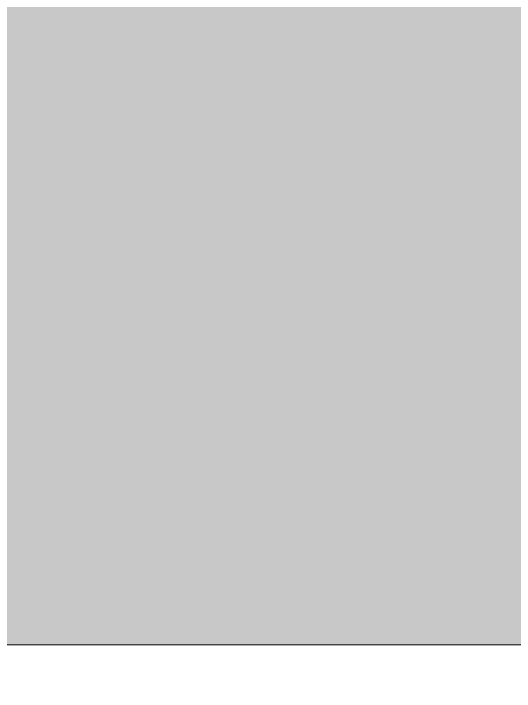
# Model space of a CAD drawing. Header units: inches. Extents: x -4110 to -1807, y 9775 to 11251.
# Drawn here: x -3851.86148 to -3851.85498, y 10204.40129 to 10204.41009 of the extents above; entities that cross this region are included whole.
import ezdxf

# ---------------------------------------------------------------- set-up
doc = ezdxf.new("R2010")
doc.units = ezdxf.units.IN
doc.header["$MEASUREMENT"] = 0
for name, color, linetype, lineweight in [('0-1', 7, 'Continuous', 5), ('0-3', 7, 'Continuous', 9), ('A-DETL-GENF-HDLN-2', 1, 'Continuous', 18), ('A-WALL-PATT-2', 253, 'Continuous', 9)]:
    doc.layers.add(name, color=color, linetype=linetype, lineweight=lineweight)

# ---------------------------------------------------------------- blocks, each defined once
blk = doc.blocks.new('Door-Sliding-Marvin-2_Panel_Patio_Door-Essential - MARVIN ESSENTIAL SLIDING - 6_-0_X6_-10_ - 3RD FLOOR-3344819-ENLARGED RCP - 3RD FLOOR PLAN - WEST')
at = {"layer": 'A-DETL-GENF-HDLN-2'}
blk.add_line((35.75, -4.1875), (35.75, -0.21875), dxfattribs=at)
blk = doc.blocks.new('CTR - 1st Phase - Shell_rvt-1-ENLARGED RCP - 3RD FLOOR PLAN - WEST')
at = {"layer": 'A-WALL-PATT-2'}
h = blk.add_hatch(dxfattribs=at)
h.set_pattern_fill('FP_1', color=256, style=0, pattern_type=2)
h.set_pattern_definition([(0, (0, 0), (20.48, 5.12), [0.845, -14.515, 0.845, -14.515, -81.92]), (0, (0, 0), (20.48, 5.12), [-30.72, 0.845, -29.875, 0.845, -14.515, -35.84]), (0, (0, 0), (20.48, 5.12), [-76.8, 0.845, -9.395, 0.845, -24.755]), (120, (7.68, 2.56), (-14.67405, 15.1762003), [0.845, -14.515, 0.845, -14.515, -81.92]), (120, (7.68, 2.56), (-14.67405, 15.1762003), [-30.72, 0.845, -29.875, 0.845, -14.515, -35.84]), (120, (7.68, 2.56), (-14.67405, 15.1762003), [-76.8, 0.845, -9.395, 0.845, -24.755]), (240, (10.24, 12.8), (-5.80595, -20.2962003), [0.845, -14.515, 0.845, -14.515, -81.92]), (240, (10.24, 12.8), (-5.80595, -20.2962003), [-30.72, 0.845, -29.875, 0.845, -14.515, -35.84]), (240, (10.24, 12.8), (-5.80595, -20.2962003), [-76.8, 0.845, -9.395, 0.845, -24.755])])
h.paths.add_polyline_path([(-3851.858093, 9988.4393961), (-3851.8487367, 9988.4393961), (-3851.8487367, 10015.2378336), (-3852.4737367, 10015.2378336), (-3852.4737367, 9988.4393961)], flags=0)
h.paths.add_polyline_path([(-3852.4737367, 10050.7378336), (-3851.8487367, 10050.7378336), (-3851.8487367, 10051.2409586), (-3852.4737367, 10051.2409586)], flags=0)
h.paths.add_polyline_path([(-3852.4737367, 10086.7409586), (-3851.8487367, 10086.7409586), (-3851.8487367, 10132.9018961), (-3852.4737367, 10132.9018961), (-3852.4737367, 10117.6997124)], flags=0)
h.paths.add_polyline_path([(-3852.4737367, 10204.4018961), (-3851.8487367, 10204.4018961), (-3851.8487367, 10205.2143961), (-3852.4737367, 10205.2143961)], flags=0)
h.paths.add_polyline_path([(-3852.4737367, 10209.9643961), (-3851.8487367, 10209.9643961), (-3851.8487367, 10284.1018961), (-3852.4737367, 10284.1018961), (-3852.4737367, 10249.9977839)], flags=0)
h.paths.add_polyline_path([(-3852.4737367, 10319.6018961), (-3851.8487367, 10319.6018961), (-3851.8487367, 10344.1518961), (-3852.4737367, 10344.1518961), (-3852.4737367, 10332.1282354)], flags=0)
h.paths.add_polyline_path([(-3851.8487367, 10345.9017861), (-3851.8487367, 10345.9018961), (-3852.2485543, 10345.9018961)], flags=0)
h.paths.add_polyline_path([(-3852.3388173, 10351.8393961), (-3851.8487367, 10351.8393961), (-3851.8487367, 10351.9018961), (-3852.4737367, 10351.9018961), (-3852.4737367, 10351.8393961)], flags=0)
h.paths.add_polyline_path([(-3852.4737367, 10353.0268961), (-3851.8487367, 10353.0268961), (-3851.8487367, 10360.7143961), (-3852.4737367, 10360.7143961), (-3852.4737367, 10355.8669881)], flags=0)
h.paths.add_polyline_path([(-3852.4737367, 10388.5893961), (-3851.8487367, 10388.5893961), (-3851.8487367, 10390.9643961), (-3852.4737367, 10390.9643961)], flags=0)
h.paths.add_polyline_path([(-3852.3510901, 10398.2143961), (-3851.8487367, 10398.2143961), (-3851.8487367, 10437.6378336), (-3852.4737367, 10437.6378336), (-3852.4737367, 10398.2143961)], flags=0)
h.paths.add_polyline_path([(-3851.8487367, 10473.1378336), (-3851.8487367, 10473.6409586), (-3852.4737367, 10473.6409586), (-3852.4737367, 10473.1378336)], flags=0)
h.paths.add_polyline_path([(-3852.4737367, 10509.1409586), (-3851.8487367, 10509.1409586), (-3851.8487367, 10545.9393961), (-3852.4737367, 10545.9393961), (-3852.4737367, 10521.7518961)], flags=0)
h.paths.add_polyline_path([(-3852.1933229, 10554.4393961), (-3851.8487367, 10554.4393961), (-3851.8487367, 10591.3018961), (-3852.4737367, 10591.3018961), (-3852.4737367, 10554.4393961)], flags=0)
h.paths.add_polyline_path([(-3851.8487367, 10626.8018961), (-3851.8487367, 10632.1018961), (-3852.4737367, 10632.1018961), (-3852.4737367, 10626.8018961)], flags=0)
h.paths.add_polyline_path([(-3851.8487367, 10703.6018961), (-3851.8487367, 10703.8143961), (-3852.4737367, 10703.8143961), (-3852.4737367, 10703.6018961)], flags=0)
h.paths.add_polyline_path([(-3851.8487367, 10708.5643961), (-3851.8487367, 10712.2518961), (-3852.4737367, 10712.2518961), (-3852.4737367, 10708.5643961), (-3852.1151745, 10708.5643961)], flags=0)
h.paths.add_polyline_path([(-3851.8487367, 10740.1268961), (-3851.8487367, 10746.5018961), (-3852.4737367, 10746.5018961), (-3852.4737367, 10740.1268961)], flags=0)
h.paths.add_polyline_path([(-3852.4737367, 10753.7518961), (-3851.8487367, 10753.7518961), (-3851.8487367, 10783.3018961), (-3852.4737367, 10783.3018961), (-3852.4737367, 10763.3131053)], flags=0)
h.paths.add_polyline_path([(-3851.8487367, 10818.8018961), (-3851.8487367, 10833.7518961), (-3852.4737367, 10833.7518961), (-3852.4737367, 10818.8018961)], flags=0)
h.paths.add_polyline_path([(-3852.4737367, 10842.6268961), (-3851.8487367, 10842.6268961), (-3851.8487367, 10860.1018961), (-3852.4737367, 10860.1018961)], flags=0)
h.paths.add_polyline_path([(-3851.8487367, 10895.6018961), (-3851.8487367, 10922.6268961), (-3852.4737367, 10922.6268961), (-3852.4737367, 10895.6018961)], flags=0)
h.paths.add_polyline_path([(-3851.8487367, 10929.8768961), (-3851.8487367, 10936.2518961), (-3852.4737367, 10936.2518961), (-3852.4737367, 10929.8768961), (-3851.9467533, 10929.8768961)], flags=0)
h.paths.add_polyline_path([(-3852.4737367, 10964.1268961), (-3851.8487367, 10964.1268961), (-3851.8487367, 10967.8143961), (-3852.4737367, 10967.8143961)], flags=0)
h.paths.add_polyline_path([(-3851.9608182, 10972.5643961), (-3851.8487367, 10972.5643961), (-3851.8487367, 11011.1768961), (-3852.4737367, 11011.1768961), (-3852.4737367, 10972.5643961)], flags=0)
h.paths.add_polyline_path([(-3851.8487367, 11082.6768961), (-3851.8487367, 11121.7518961), (-3852.4737367, 11121.7518961), (-3852.4737367, 11082.6768961)], flags=0)
h.paths.add_polyline_path([(-3851.8487367, 11130.6268961), (-3851.8487367, 11153.4327496), (-3852.4737367, 11153.4327496), (-3852.4737367, 11130.6268961), (-3852.2137641, 11130.6268961)], flags=0)
at = {"layer": '0-3', "rotation": 89.99999999999991}
blk.add_blockref('Door-Sliding-Marvin-2_Panel_Patio_Door-Essential - MARVIN ESSENTIAL SLIDING - 6_-0_X6_-10_ - 3RD FLOOR-3344819-ENLARGED RCP - 3RD FLOOR PLAN - WEST', (-3856.0362367, 10168.6518961), dxfattribs=at)

msp = doc.modelspace()

# ---------------------------------------------------------------- block references
at = {"layer": '0-1'}
msp.add_blockref('CTR - 1st Phase - Shell_rvt-1-ENLARGED RCP - 3RD FLOOR PLAN - WEST', (0, 0), dxfattribs=at)

doc.saveas('drawing.dxf')
